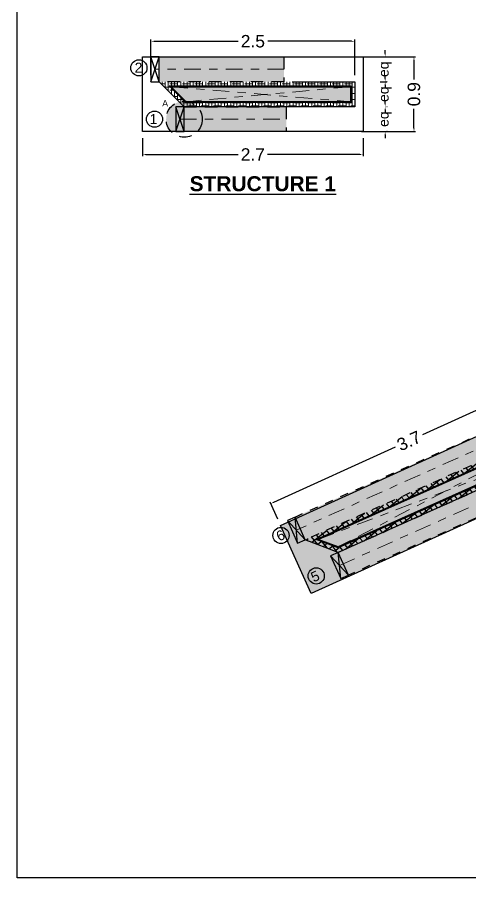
# Model space of a CAD drawing. Header units: metres. Extents: x 6 to 601, y -20 to 118.
# Drawn here: x 46.44 to 51.89, y 3.16 to 13.53 of the extents above; entities that cross this region are included whole.
import ezdxf

# ---------------------------------------------------------------- set-up
doc = ezdxf.new("R2010")
doc.units = ezdxf.units.M
doc.header["$MEASUREMENT"] = 0
for name, pattern in [('DASHDOT', [1, 0.5, -0.25, 0, -0.25]), ('DASHED', [0.75, 0.5, -0.25]), ('HIDDEN', [0.375, 0.25, -0.125])]:
    doc.linetypes.add(name, pattern=pattern)
for name, color, linetype in [('HATCH', 8, 'Continuous'), ('PEDESTAL', 240, 'HIDDEN'), ('ProfileEdges', 7, 'Continuous')]:
    doc.layers.add(name, color=color, linetype=linetype)
doc.styles.add('AR', font='arial.ttf')
doc.styles.add('PDF Arial', font='arial.ttf')
doc.styles.get("Standard").update_dxf_attribs({"font": 'arial.ttf'})
doc.dimstyles.get("Standard").update_dxf_attribs({"dimtxt": 0.18, "dimasz": 0.18, "dimexe": 0.18, "dimexo": 0.0625, "dimgap": 0.09, "dimtad": 0, "dimdec": 4, "dimzin": 0, "dimdsep": 46, "dimtxsty": 'Standard', "dimcen": 0.09, "dimadec": 0, "dimazin": 0, "dimtfac": 1, "dimtdec": 4, "dimtofl": 0, "dimtmove": 0, "dimatfit": 3, "dimfxl": 1, "dimtolj": 1, "dimtzin": 0, "dimarcsym": 0})

# ---------------------------------------------------------------- blocks, each defined once
blk = doc.blocks.new('*D88')
at = {"color": 0, "lineweight": -2, "transparency": 16777216}
for p, q in [((50.86053656806713, 13.09715656823327), (50.86053656806713, 13.13715656823327)), ((50.79903568892067, 13.05715656823327), (50.88053656806714, 13.05715656823327)), ((50.79903460405902, 12.75715667002829), (50.88053656806714, 12.75715667002829)), ((50.86053656806713, 12.71715667002829), (50.86053656806713, 12.67715667002829))]:
    blk.add_line(p, q, dxfattribs=at)
at = {"color": 0, "transparency": 16777216}
for points in [[(50.85386990140046, 13.09715656823327), (50.8672032347338, 13.09715656823327), (50.86053656806713, 13.05715656823327)], [(50.85386990140046, 12.71715667002829), (50.8672032347338, 12.71715667002829), (50.86053656806713, 12.75715667002829)]]:
    blk.add_solid(points, dxfattribs=at)
at = {"layer": 'Defpoints', "color": 0, "transparency": 16777216}
for p in [(50.29903568892067, 13.05715656823327), (50.29903460405902, 12.75715667002829), (50.86053656806713, 12.75715667002829)]:
    blk.add_point(p, dxfattribs=at)
at = {"color": 0, "transparency": 16777216, "insert": (50.86053656806712, 12.90715661913077), "char_height": 0.12, "attachment_point": 5, "rotation": 90}
blk.add_mtext('\\A1;eq', dxfattribs=at)
blk = doc.blocks.new('*D89')
at = {"color": 0, "lineweight": -2, "transparency": 16777216}
for p, q in [((50.86053656806713, 12.79715635697475), (50.86053656806713, 12.83715635697475)), ((50.88560444545899, 12.75715635697475), (50.88053656806714, 12.75715635697475)), ((50.88560444545899, 12.45715656823291), (50.88053656806714, 12.45715656823291)), ((50.86053656806713, 12.41715656823291), (50.86053656806713, 12.37715656823291))]:
    blk.add_line(p, q, dxfattribs=at)
at = {"color": 0, "transparency": 16777216}
for points in [[(50.85386990140046, 12.79715635697475), (50.8672032347338, 12.79715635697475), (50.86053656806713, 12.75715635697475)], [(50.85386990140046, 12.41715656823291), (50.8672032347338, 12.41715656823291), (50.86053656806713, 12.45715656823291)]]:
    blk.add_solid(points, dxfattribs=at)
at = {"layer": 'Defpoints', "color": 0, "transparency": 16777216}
for p in [(50.38560444545899, 12.75715635697475), (50.38560444545899, 12.45715656823291), (50.86053656806713, 12.45715656823291)]:
    blk.add_point(p, dxfattribs=at)
at = {"color": 0, "transparency": 16777216, "insert": (50.86053656806712, 12.60715646260383), "char_height": 0.12, "attachment_point": 5, "rotation": 90}
blk.add_mtext('\\A1;eq', dxfattribs=at)
blk = doc.blocks.new('*D90')
at = {"color": 0, "lineweight": -2, "transparency": 16777216}
for p, q in [((50.86053656806713, 12.49715656823291), (50.86053656806713, 12.53715656823291)), ((50.88560444545899, 12.45715656823291), (50.88053656806714, 12.45715656823291)), ((50.88560444545899, 12.15715656823182), (50.88053656806714, 12.15715656823182)), ((50.86053656806713, 12.11715656823182), (50.86053656806713, 12.07715656823182))]:
    blk.add_line(p, q, dxfattribs=at)
at = {"color": 0, "transparency": 16777216}
for points in [[(50.85386990140046, 12.49715656823291), (50.8672032347338, 12.49715656823291), (50.86053656806713, 12.45715656823291)], [(50.85386990140046, 12.11715656823182), (50.8672032347338, 12.11715656823182), (50.86053656806713, 12.15715656823182)]]:
    blk.add_solid(points, dxfattribs=at)
at = {"layer": 'Defpoints', "color": 0, "transparency": 16777216}
for p in [(50.38560444545899, 12.45715656823291), (50.38560444545899, 12.15715656823182), (50.86053656806713, 12.15715656823182)]:
    blk.add_point(p, dxfattribs=at)
at = {"color": 0, "transparency": 16777216, "insert": (50.86053656806712, 12.30715656823145), "char_height": 0.12, "attachment_point": 5, "rotation": 90}
blk.add_mtext('\\A1;eq', dxfattribs=at)
blk = doc.blocks.new('*D91')
at = {"color": 0, "lineweight": -2, "transparency": 16777216}
for p, q in [((50.57509665962094, 13.05715656823327), (51.22714440435978, 13.05715656823327)), ((51.20714440435978, 13.01715656823328), (51.20714440435978, 12.78385506755042)), ((51.20714440435978, 12.19715656823182), (51.20714440435978, 12.43045806891467)), ((50.57509665962094, 12.15715656823182), (51.22714440435978, 12.15715656823182))]:
    blk.add_line(p, q, dxfattribs=at)
at = {"color": 0, "transparency": 16777216}
for points in [[(51.20047773769311, 13.01715656823328), (51.21381107102645, 13.01715656823328), (51.20714440435978, 13.05715656823327)], [(51.20047773769311, 12.19715656823182), (51.21381107102645, 12.19715656823182), (51.20714440435978, 12.15715656823182)]]:
    blk.add_solid(points, dxfattribs=at)
at = {"layer": 'Defpoints', "color": 0, "transparency": 16777216}
for p in [(50.49509665962094, 13.05715656823327), (50.49509665962094, 12.15715656823182), (51.20714440435978, 12.15715656823182)]:
    blk.add_point(p, dxfattribs=at)
at = {"color": 0, "transparency": 16777216, "insert": (51.20714440435977, 12.60715656823253), "char_height": 0.15, "attachment_point": 5, "rotation": 90}
blk.add_mtext('\\A1;0.9', dxfattribs=at)
blk = doc.blocks.new('*D92')
at = {"color": 0, "lineweight": -2, "transparency": 16777216}
for p, q in [((48.0436375069587, 12.83715667002282), (48.0436375069587, 13.26352430383828)), ((48.0836375069587, 13.24352430383829), (49.09098031657857, 13.24352430383829)), ((50.45509665962273, 13.24352430383829), (49.44775385000286, 13.24352430383829)), ((50.49509665962273, 12.83715667002282), (50.49509665962273, 13.26352430383828))]:
    blk.add_line(p, q, dxfattribs=at)
at = {"color": 0, "transparency": 16777216}
for points in [[(48.0836375069587, 13.25019097050495), (48.0836375069587, 13.23685763717162), (48.0436375069587, 13.24352430383829)], [(50.45509665962273, 13.25019097050495), (50.45509665962273, 13.23685763717162), (50.49509665962273, 13.24352430383829)]]:
    blk.add_solid(points, dxfattribs=at)
at = {"layer": 'Defpoints', "color": 0, "transparency": 16777216}
for p in [(48.0436375069587, 13.24352430383829), (48.0436375069587, 12.75715667002282), (50.49509665962273, 12.75715667002282)]:
    blk.add_point(p, dxfattribs=at)
at = {"color": 0, "transparency": 16777216, "insert": (49.26936708329072, 13.24352430383829), "char_height": 0.15, "attachment_point": 5}
blk.add_mtext('\\A1;2.5', dxfattribs=at)
blk = doc.blocks.new('final block')
at = {"true_color": 0xc7c8ca, "transparency": 33554559}
h = blk.add_hatch(color=9, dxfattribs=at)
h.dxf.hatch_style = 1
h.paths.add_polyline_path([(-198.6550214403696, -24.50024514678785), (-198.6166045731879, -24.3552480974522), (-201.110462761238, -23.69450210834806), (-201.1488796284196, -23.83949915768299)])
h.paths.add_polyline_path([(-198.6934383075513, -24.64524219612395), (-198.6550214403696, -24.50024514678785), (-201.1488796284196, -23.83949915768299), (-201.1872964956019, -23.98449620702013)])
at = {"transparency": 33554559}
h = blk.add_hatch(dxfattribs=at)
h.set_pattern_fill('ANSI37', color=256, scale=0.02, angle=45)
h.set_pattern_definition([(90, (92.28315833770466, -12.71066133476779), (-0.0635, 0), []), (180, (92.28315833770466, -12.71066133476779), (0, -0.0635), [])])
edge = h.paths.add_edge_path()
edge.add_line((-201.0834185072854, -24.06374457702259), (-200.9413157378021, -24.30829458993139))
edge.add_arc((-200.9667424192921, -24.32293204240523), 0.02933890159238266, 255.3925702565072, 389.92786971469445, ccw=False)
edge.add_line((-200.9741415389544, -24.35132260729733), (-201.1872964956001, -23.98449620702013))
edge.add_line((-201.1872964956019, -23.98449620702013), (-199.0810031126566, -24.54255717108208))
edge.add_line((-199.0810031126566, -24.54255717108208), (-197.9461592200096, -24.84323316432528))
edge.add_line((-197.9461592200096, -24.84323316432528), (-198.0229929804445, -25.13322736139526))
edge.add_line((-198.0229929804445, -25.13322736139708), (-200.2626298972154, -24.53983712096669))
edge.add_arc((-200.4528389294392, -24.64461694194324), 0.2171595883752243, 388.8489049161693, 412.2305067767601)
edge.add_line((-200.3198316666894, -24.47295636149647), (-198.0606614691351, -25.07152193105867))
edge.add_line((-198.0606614691351, -25.07152193105867), (-198.0094389600072, -24.87819245814535))
edge.add_line((-198.0094389600072, -24.87819245814535), (-201.0834185072854, -24.06374457702259))
edge = h.paths.add_edge_path(flags=16)
edge.add_line((-200.4144220622584, -24.49961989261283), (-200.9741415389562, -24.35132260729733))
edge.add_arc((-200.966742419294, -24.32293204240341), 0.02933890159308217, 255.3925702600451, 389.9278697071691)
edge.add_line((-200.9413157378003, -24.30829458993139), (-200.3815962611043, -24.45659187524689))
edge.add_line((-200.3815962611043, -24.45659187524689), (-200.3198316666931, -24.47295636149647))
edge.add_arc((-200.452838929441, -24.6446169419487), 0.2171595883799286, 388.8489049168789, 412.230506777321, ccw=False)
edge.add_line((-200.2626298972136, -24.53983712096488), (-200.4144220622547, -24.49961989261101))
at = {"true_color": 0xc7c8ca, "transparency": 33554559}
h = blk.add_hatch(color=9, dxfattribs=at)
h.dxf.hatch_style = 1
edge = h.paths.add_edge_path()
edge.add_line((-200.8223493739097, -24.39153983564938), (-198.7702720419129, -24.93523629479205))
edge.add_line((-198.7702720419147, -24.93523629479387), (-198.8086889090973, -25.08023334412974))
edge.add_line((-198.8086889090955, -25.08023334412974), (-200.8026417424699, -24.55193693039291))
edge.add_arc((-201.012558406137, -24.4963196566332), 0.2171595883800705, 345.1604870922961, 388.8489049166616)
edge = h.paths.add_edge_path()
edge.add_line((-200.8026417424699, -24.55193693039291), (-198.8086889090955, -25.08023334412974))
edge.add_line((-198.8086889090955, -25.08023334412974), (-198.8471057762763, -25.22523039346379))
edge.add_line((-198.8471057762781, -25.22523039346743), (-200.8991831082749, -24.68153393432476))
edge.add_arc((-201.012558406137, -24.4963196566332), 0.2171595883800703, 301.4720692680951, 345.1604870923194)
edge = h.paths.add_edge_path()
edge.add_line((-200.9741415389544, -24.35132260729733), (-200.8223493739115, -24.3915398356512))
edge.add_arc((-201.012558406137, -24.4963196566332), 0.2171595883800727, 345.160487092296, 388.84890491666164, ccw=False)
edge.add_line((-200.8026417424699, -24.55193693039291), (-201.0125584061352, -24.4963196566332))
edge.add_line((-201.012558406137, -24.4963196566332), (-200.9741415389544, -24.35132260729733))
edge = h.paths.add_edge_path()
edge.add_line((-201.012558406137, -24.4963196566332), (-200.8026417424717, -24.55193693039291))
edge.add_arc((-201.012558406137, -24.4963196566332), 0.2171595883800705, 301.4720692680951, 345.16048709231944, ccw=False)
edge.add_line((-200.8991831082749, -24.68153393432112), (-201.0509752733178, -24.64131670596726))
edge.add_line((-201.0509752733196, -24.64131670596907), (-201.0125584061389, -24.49631965663502))
h = blk.add_hatch(color=9, dxfattribs=at)
h.dxf.hatch_style = 1
h.paths.add_polyline_path([(-197.4273768022742, -26.37877916014434), (-197.3891578384973, -26.23372982092405), (-199.3028997231245, -25.7294791145124), (-199.3411186869017, -25.87452845373292)])
h.paths.add_polyline_path([(-197.4655957660507, -26.52382849936293), (-197.4273768022742, -26.37877916014434), (-199.3411186869017, -25.87452845373292), (-199.3793376506783, -26.01957779295117)])
at = {"transparency": 33554559}
h = blk.add_hatch(dxfattribs=at)
h.set_pattern_fill('ANSI37', color=256, scale=0.02, angle=45)
h.set_pattern_definition([(90, (85.59114527456404, -12.71066133476779), (-0.0635, 0), []), (180, (85.59114527456404, -12.71066133476779), (0, -0.0635), [])])
edge = h.paths.add_edge_path()
edge.add_line((-199.2753516142111, -26.09868433392148), (-199.1329152562303, -26.34304020111813))
edge.add_arc((-199.1583219393106, -26.35771233802916), 0.02933890159239311, 255.4707579434909, 390.0060573966689, ccw=False)
edge.add_line((-199.1656823094054, -26.3861129735651), (-199.3793376506783, -26.01957779295117))
edge.add_line((-199.3793376506783, -26.01957779295117), (-197.2722846809957, -26.57476392172975))
edge.add_line((-197.2722846809957, -26.57476392172975), (-196.4320661242164, -26.79615250225834))
edge.add_line((-196.4320661242164, -26.79615250225834), (-196.5085040777049, -27.08625127913183))
edge.add_line((-196.5085040777049, -27.08625127913183), (-198.453914077194, -26.57365636004579))
edge.add_arc((-198.6439799464024, -26.67869564882676), 0.2171595883803089, 388.927092603877, 412.3086944643191)
edge.add_line((-198.5112070610448, -26.50685372222142), (-196.543046566223, -27.02544315573687))
edge.add_line((-196.5430465662248, -27.02544315573869), (-196.4920879284036, -26.83204396295332))
edge.add_line((-196.4920879284036, -26.83204396295514), (-199.2753516142129, -26.0986843339233))
edge = h.paths.add_edge_path(flags=17)
edge.add_line((-198.6057609826257, -26.53364630960823), (-199.1656823094054, -26.3861129735651))
edge.add_arc((-199.1583219393142, -26.35771233802916), 0.02933890159308217, 255.4707579470432, 390.0060573941673)
edge.add_line((-199.1329152562321, -26.34304020111813), (-198.5729939294524, -26.49057353716125))
edge.add_line((-198.5729939294506, -26.49057353716125), (-198.5112070610448, -26.50685372222142))
edge.add_arc((-198.6439799464024, -26.67869564882676), 0.2171595883799286, 388.927092603877, 412.3086944643191, ccw=False)
edge.add_line((-198.453914077194, -26.57365636004579), (-198.6057609826257, -26.53364630960823))
at = {"true_color": 0xc7c8ca, "transparency": 33554559}
h = blk.add_hatch(color=9, dxfattribs=at)
h.dxf.hatch_style = 1
h.paths.add_polyline_path([(-199.0138354039755, -26.42612302400266), (-197.448069638076, -26.83868571067978), (-197.4862886018527, -26.98373504990013), (-198.9939089078507, -26.58649307573251, 0.1929697790905815)])
h.paths.add_polyline_path([(-198.9939089078507, -26.58649307573251), (-197.4862886018527, -26.98373504990013), (-197.5245075656294, -27.12878438912048), (-199.090273331527, -26.71622170244336, 0.1929697790899445)])
h.paths.add_polyline_path([(-199.1656823094054, -26.3861129735651), (-199.0138354039755, -26.42612302400266, -0.1929697790905825), (-198.9939089078507, -26.58649307573251), (-199.2039012731821, -26.53116231278545)])
h.paths.add_polyline_path([(-199.2039012731821, -26.53116231278545), (-198.9939089078507, -26.58649307573251, -0.192969779089945), (-199.090273331527, -26.71622170244336), (-199.2421202369587, -26.67621165200399)])
h = blk.add_hatch(color=9, dxfattribs=at)
h.dxf.hatch_style = 1
h.paths.add_polyline_path([(-197.5518242932212, -27.7467423854705), (-196.1008409531787, -28.12743906489959), (-196.1389082304468, -28.2725282871088), (-197.5898915704893, -27.89183160768152)])
h.paths.add_polyline_path([(-197.5898915704893, -27.89183160768152), (-196.1389082304468, -28.2725282871088), (-196.1769755077148, -28.41761750931801), (-197.6279588477573, -28.03692082989073)])
h.paths.add_polyline_path([(-197.2620317114815, -28.44308366444784), (-196.2274049565713, -28.71454024094601), (-196.2654722338411, -28.85962946315522), (-197.2419375410827, -28.60343279308654, 0.1929697790905937)])
h.paths.add_polyline_path([(-197.2419375410827, -28.60343279308654), (-196.2654722338411, -28.85962946315522), (-196.3035395111074, -29.00471868536806), (-197.3381662660177, -28.73326210886989, 0.1929697790899565)])
h.paths.add_polyline_path([(-197.4139203689701, -28.40323240912767), (-197.2620317114815, -28.44308366444784, -0.1929697790905946), (-197.2419375410827, -28.60343279308654), (-197.45198764624, -28.54832163133869)])
h.paths.add_polyline_path([(-197.45198764624, -28.54832163133869), (-197.2419375410827, -28.60343279308654, -0.1929697790899551), (-197.3381662660177, -28.73326210886989), (-197.4900549235062, -28.6934108535479)])
at = {"transparency": 33554559}
h = blk.add_hatch(dxfattribs=at)
h.set_pattern_fill('ANSI37', color=256, scale=0.02, angle=45)
h.set_pattern_definition([(90, (80.9272273895258, -12.71066133476779), (-0.0635, 0), []), (180, (80.9272273895258, -12.71066133476779), (0, -0.0635), [])])
edge = h.paths.add_edge_path()
edge.add_line((-197.5238901532284, -28.11591859836517), (-197.3934200091426, -28.33920893753384))
edge.add_arc((-197.45198764624, -28.54832163133869), 0.2171595883793587, 434.3536673749844, 451.0612817928861)
edge.add_line((-197.4560098332277, -28.33119929523127), (-197.6279588477555, -28.03692082989255))
edge.add_line((-197.6279588477573, -28.03692082989073), (-196.0804018031413, -28.4429556973173))
edge.add_line((-196.0804018031395, -28.4429556973173), (-195.3534829584696, -28.63367838174781))
edge.add_line((-195.3534829584678, -28.63367838174781), (-195.4296175388372, -28.92385692462994))
edge.add_line((-195.4296175388372, -28.92385692463176), (-197.2620317114779, -28.44308366444966))
edge.add_arc((-197.45198764624, -28.54832163133869), 0.2171595883803089, 388.987001882503, 412.3686037429452)
edge.add_line((-197.3193945137828, -28.37634096948568), (-195.4570719746916, -28.86496133271976))
edge.add_line((-195.4570719746916, -28.86496133271976), (-195.4063155856256, -28.67150896259409))
edge.add_line((-195.4063155856275, -28.67150896259409), (-197.5238901532302, -28.11591859836517))
edge = h.paths.add_edge_path(flags=17)
edge.add_line((-197.4139203689701, -28.40323240912767), (-197.4560098332277, -28.33119929523127))
edge.add_arc((-197.45198764624, -28.54832163133869), 0.2171595883791508, 434.3536673749844, 451.0612817928861, ccw=False)
edge.add_line((-197.3934200091444, -28.33920893753384), (-197.3811983712021, -28.360125398538))
edge.add_line((-197.3811983712003, -28.360125398538), (-197.3193945137809, -28.37634096948568))
edge.add_arc((-197.45198764624, -28.54832163133869), 0.2171595883799286, 388.9870018825031, 412.3686037429452, ccw=False)
edge.add_line((-197.2620317114815, -28.44308366444784), (-197.413920368972, -28.40323240912767))
for p, q in [((-201.2839611951586, -23.95888496223233), (-201.1104627612385, -23.69450210835021)), ((-201.1872964956019, -23.98449620702013), (-201.2071274607952, -23.66889086356241)), ((-201.1476399728745, -24.61570546118128), (-200.9741415389562, -24.35132260729915)), ((-201.0509752733196, -24.64131670596907), (-201.0708062385129, -24.32571136251136)), ((-199.3793376506783, -26.01957779295117), (-199.3995992826058, -25.70399980532966)), ((-199.4760372101591, -25.99409848376672), (-199.3028997231249, -25.72947911451411)), ((-199.3388197964396, -26.65073234281954), (-199.1656823094054, -26.38611297356692)), ((-199.2421202369587, -26.67621165200399), (-199.262381868888, -26.36063366438248)), ((-197.7246849958974, -28.01154264504476), (-197.551824293223, -27.74674238547232)), ((-197.6279588477573, -28.03692082989073), (-197.6485504413613, -27.72136420062634)), ((-197.5867810716463, -28.66803266870375), (-197.413920368972, -28.40323240912949)), ((-197.4900549235062, -28.6934108535479), (-197.510646517112, -28.37785422428533))]:
    blk.add_line(p, q)
at = {"color": 252, "linetype": 'DASHDOT', "lineweight": 20, "ltscale": 0.4, "true_color": 0x939598}
for p, q in [((-198.6550214403687, -24.50024514678807), (-201.1972119781967, -23.82669353528945)), ((-201.0626430253415, -24.07959405187466), (-198.0677668146127, -25.05929433662459)), ((-198.0216665557455, -24.88529780854333), (-200.9347505775695, -24.29968898645711)), ((-201.0608907559163, -24.4835140342384), (-198.8086889090955, -25.08023334412974)), ((-197.427376802274, -26.3787791601444), (-199.3894684666429, -25.86178879914041)), ((-199.2545545229095, -26.11450544312538), (-196.5501685912532, -27.0132252688727)), ((-196.5043058165684, -26.83916599290569), (-199.126361845596, -26.33442564662982)), ((-199.2522510529216, -26.51842265819323), (-197.4862886018527, -26.98373504990013)), ((-196.1389082304468, -28.2725282871088), (-197.6382546445584, -27.87914251525763)), ((-197.5030765305219, -28.13171795319067), (-195.4647825787597, -28.85259982388015)), ((-195.4191018279544, -28.67849268830469), (-197.3746539716485, -28.35150399642043)), ((-197.500350720311, -28.53563253891662), (-196.2654722338411, -28.85962946315522))]:
    blk.add_line(p, q, dxfattribs=at)
at = {"lineweight": 30}
for points in [[(-201.2839611951586, -23.95888496223233), (-201.1872964956019, -23.98449620702013), (-201.1104627612385, -23.69450210835021), (-201.2071274607952, -23.66889086356241), (-201.2839611951586, -23.95888496223233)], [(-201.1476399728745, -24.61570546118128), (-201.0509752733196, -24.64131670596907), (-200.9741415389562, -24.35132260729915), (-201.0708062385129, -24.32571136251136), (-201.1476399728745, -24.61570546118128)], [(-199.4760372101591, -25.99409848376672), (-199.3793376506783, -26.01957779295117), (-199.3028997231249, -25.72947911451411), (-199.3995992826058, -25.70399980532966), (-199.4760372101591, -25.99409848376672)], [(-199.3388197964396, -26.65073234281954), (-199.2421202369587, -26.67621165200399), (-199.1656823094054, -26.38611297356692), (-199.262381868888, -26.36063366438248), (-199.3388197964396, -26.65073234281954)], [(-197.7246849958974, -28.01154264504476), (-197.6279588477573, -28.03692082989073), (-197.551824293223, -27.74674238547232), (-197.6485504413613, -27.72136420062634), (-197.7246849958974, -28.01154264504476)], [(-197.5867810716463, -28.66803266870375), (-197.4900549235062, -28.6934108535479), (-197.413920368972, -28.40323240912949), (-197.510646517112, -28.37785422428533), (-197.5867810716463, -28.66803266870375)]]:
    blk.add_lwpolyline(points, dxfattribs=at)
at = {"linetype": 'DASHED', "ltscale": 0.1}
for points in [[(-201.1104627612367, -23.69450210834839), (-198.6166045731879, -24.3552480974522), (-198.6934383075513, -24.64524219612395), (-201.1872964956019, -23.98449620702013)], [(-200.9741415389544, -24.35132260729733), (-198.7702720419147, -24.93523629479569), (-198.8471057762781, -25.22523039346743), (-201.0509752733196, -24.64131670596907)], [(-199.3028997231249, -25.72947911451229), (-197.3891578384973, -26.23372982092405), (-197.4655957660507, -26.52382849936293), (-199.3793376506783, -26.01957779295117)], [(-199.1656823094036, -26.3861129735651), (-197.4480696380779, -26.8386857106816), (-197.5245075656294, -27.12878438912048), (-199.2421202369569, -26.67621165200399)], [(-197.5518242932212, -27.7467423854705), (-196.1008409531787, -28.12743906489959), (-196.1769755077148, -28.41761750931801), (-197.6279588477573, -28.03692082989073)], [(-197.4139203689701, -28.40323240912767), (-196.2274049565731, -28.71454024094601), (-196.3035395111074, -29.00471868536806), (-197.4900549235062, -28.6934108535479)]]:
    blk.add_lwpolyline(points, dxfattribs=at)
for points in [[(-198.6934383493754, -24.6452423539813), (-197.9461592200096, -24.84323316432528), (-198.0229929804445, -25.13322736139708), (-200.9741415389544, -24.35132260729733), (-201.1872964956019, -23.98449620702013)], [(-197.4655957919749, -26.52382859775571), (-196.4320661242164, -26.79615250225834), (-196.5085040777049, -27.08625127913183), (-199.1656823094036, -26.3861129735651), (-199.3793376506783, -26.01957779295117)], [(-196.0804018031395, -28.4429556973173), (-195.3534829584678, -28.63367838174781), (-195.4296175388372, -28.92385692463176), (-197.4139203689701, -28.40323240912767), (-197.6279588477573, -28.03692082989073)]]:
    blk.add_lwpolyline(points)
for points in [[(-201.0834185072854, -24.06374457702259), (-198.0094389600072, -24.87819245814535), (-198.0606614691351, -25.07152193105867), (-200.9413157378003, -24.30829458993139)], [(-201.0626430253415, -24.07959405187466), (-198.0216665557455, -24.88529780854333), (-198.0677668146127, -25.05929433662459), (-200.9347505775695, -24.29968898645711)], [(-199.2753516142111, -26.09868433392148), (-196.4920879284036, -26.83204396295514), (-196.5430465662248, -27.02544315573869), (-199.1329152562321, -26.34304020111813)], [(-199.2545545229095, -26.11450544312538), (-196.5043058165684, -26.83916599290569), (-196.5501685912532, -27.0132252688727), (-199.126361845596, -26.33442564662982)], [(-197.5238901532284, -28.11591859836517), (-195.4069697402592, -28.6713373310613), (-195.4577261293234, -28.86478970118515), (-197.3811983712003, -28.360125398538)], [(-197.5030765305219, -28.13171795319067), (-195.4191018279544, -28.67849268830469), (-195.4647825787597, -28.85259982388015), (-197.3746539716485, -28.35150399642043)]]:
    blk.add_lwpolyline(points, close=True)
for centre, radius in [((-201.3812651287953, -23.76057407108055), 0.0974257879728335), ((-201.3573917453032, -24.405296710529), 0.0974257879728335), ((-199.5736116746139, -25.79592056133879), 0.09742578797283351), ((-199.5488585041094, -26.4406100220931), 0.09742578797283351), ((-197.8224666246151, -27.81346685617791), 0.0974257879728335), ((-197.7970393713331, -28.45813008224832), 0.0974257879728335)]:
    blk.add_circle(centre, radius)
at = {"color": 1, "linetype": 'DASHED', "lineweight": 25, "ltscale": 0.3}
blk.add_circle((-197.45198764624, -28.54832163133869), 0.2171595883800914, dxfattribs=at)
at = {"layer": 'HATCH', "color": 10, "insert": (-197.6006340378281, -28.35019963984996), "char_height": 0.07499999999999998, "width": 0.9936109016357974, "attachment_point": 9, "rotation": 345.2985840579371, "style": 'PDF Arial'}
blk.add_mtext('A', dxfattribs=at)
at = {"layer": 'ProfileEdges', "char_height": 0.12, "attachment_point": 3, "style": 'AR'}
for s, width, gutter_width, insert, rotation in [('6', 2.826833377745671, 0.9999999999999999, (-201.3242785047369, -23.71079372319582), 345.1604870923129), ('5', 2.826833377745671, 0.9999999999999999, (-201.3099670570555, -24.35461561719239), 345.1604870923129), ('4', 2.826833377745672, 1, (-199.516693035479, -25.74606249402677), 345.238674779311), ('3', 2.826833377745672, 1, (-199.5015030210689, -26.38986425869189), 345.238674779311), ('2', 2.826833377745671, 0.9999999999999999, (-197.7656001488886, -27.76354930119487), 345.2985840579371), ('1', 2.826833377745671, 0.9999999999999999, (-197.7497369746598, -28.40733483103395), 345.2985840579371)]:
    blk.add_mtext_dynamic_manual_height_columns(s, width=width, gutter_width=gutter_width, heights=[0], dxfattribs=dict(at, insert=insert, rotation=rotation))
blk = doc.blocks.new('*D80')
at = {"color": 0, "lineweight": -2, "transparency": 16777216}
for p, q in [((52.77415991385305, 9.1754959928168), (51.30823004045343, 8.51072481574748)), ((52.89622807341507, 9.003168080372967), (52.80232918295588, 9.210230590528775)), ((49.52082317950504, 7.700169969696859), (50.98675305290467, 8.364941146766178)), ((49.57003283033296, 7.494802116196123), (49.47613393987377, 7.701864626351933))]:
    blk.add_line(p, q, dxfattribs=at)
at = {"color": 0, "transparency": 16777216}
for points in [[(52.77140658543165, 9.181567535211306), (52.77691324227447, 9.16942445042229), (52.8105891682201, 9.192015963345252)], [(49.51806985108364, 7.706241512091365), (49.52357650792646, 7.69409842730235), (49.48439392513799, 7.683649999168409)]]:
    blk.add_solid(points, dxfattribs=at)
at = {"layer": 'Defpoints', "color": 0, "transparency": 16777216}
for p in [(52.8105891682201, 9.192015963345252), (52.92926801447197, 8.930309571638873), (49.60307277138986, 7.421943607462028)]:
    blk.add_point(p, dxfattribs=at)
at = {"color": 0, "transparency": 16777216, "insert": (51.14749154667905, 8.437832981256829), "char_height": 0.15, "attachment_point": 5, "rotation": 24.393383602297227}
blk.add_mtext('\\A1;3.7', dxfattribs=at)
blk = doc.blocks.new('*D83')
at = {"color": 0, "lineweight": -2, "transparency": 16777216}
for p, q in [((47.94363750695834, 12.07715656823181), (47.94363750695834, 11.86204056785094)), ((50.59509665962128, 12.07715656823545), (50.59509665962128, 11.86204056785094)), ((47.98363750695834, 11.88204056785094), (49.09154307237576, 11.88204056785094)), ((50.55509665962128, 11.88204056785094), (49.44719109420386, 11.88204056785094))]:
    blk.add_line(p, q, dxfattribs=at)
at = {"color": 0, "transparency": 16777216}
for points in [[(47.98363750695834, 11.8887072345176), (47.98363750695834, 11.87537390118427), (47.94363750695834, 11.88204056785094)], [(50.55509665962128, 11.8887072345176), (50.55509665962128, 11.87537390118427), (50.59509665962128, 11.88204056785094)]]:
    blk.add_solid(points, dxfattribs=at)
at = {"layer": 'Defpoints', "color": 0, "transparency": 16777216}
for p in [(47.94363750695834, 12.15715656823181), (50.59509665962128, 12.15715656823545), (50.59509665962128, 11.88204056785094)]:
    blk.add_point(p, dxfattribs=at)
at = {"color": 0, "transparency": 16777216, "insert": (49.26936708328981, 11.88204056785094), "char_height": 0.15, "attachment_point": 5}
blk.add_mtext('\\A1;2.7', dxfattribs=at)

msp = doc.modelspace()

# ---------------------------------------------------------------- hatches: boundary and pattern name
at = {"lineweight": 0, "true_color": 0xc7c8ca, "transparency": 33554559}
h = msp.add_hatch(color=9, dxfattribs=at)
h.dxf.hatch_style = 1
h.paths.add_polyline_path([(48.14363750695907, 13.05715656822781), (49.64373170893691, 13.05715656822781), (49.64373170893691, 12.90715656822636), (48.14363750695907, 12.90715656822636)])
h.paths.add_polyline_path([(48.14363750695907, 12.90715656822636), (49.64373170893691, 12.90715656822636), (49.64373170893691, 12.75715656822672), (48.14363750695907, 12.75715656822672)])
h.paths.add_polyline_path([(48.60066148580358, 12.45715656822745), (49.67030684520819, 12.45715656822745), (49.67030684520819, 12.30715656822599), (48.66079150109204, 12.30715656822599, 0.1929697790905937)])
h.paths.add_polyline_path([(48.66079150109204, 12.30715656822599), (49.67030684520819, 12.30715656822599), (49.67030684520819, 12.15715656822454), (48.60066148580358, 12.15715656822454, 0.1929697790899565)])
h.paths.add_polyline_path([(48.44363191271282, 12.45715656822745), (48.60066148580358, 12.45715656822745, -0.1929697790905946), (48.66079150109204, 12.30715656822599), (48.44363191271282, 12.30715656822599)])
h.paths.add_polyline_path([(48.44363191271282, 12.30715656822599), (48.66079150109204, 12.30715656822599, -0.1929697790899551), (48.60066148580358, 12.15715656822454), (48.44363191271282, 12.15715656822636)])
at = {"true_color": 0xf27172, "transparency": 33554495}
h = msp.add_hatch(color=11, dxfattribs=at)
h.dxf.hatch_style = 1
h.paths.add_polyline_path([(62.05266777854763, 13.05715661912677), (58.4997000382084, 13.05545252245633), (58.4997000382084, 12.15545252245306), (62.05266777854763, 12.1571566191235)])
h.paths.add_polyline_path([(54.77916692820895, 13.05715656822781), (54.77916692820895, 13.05767078266406), (54.27403958162956, 13.05715656822781)])
edge = h.paths.add_edge_path()
edge.add_arc((48.44363191271278, 12.30715656822598), 0.2171595883800568, 85.1178901009163, 223.6884178219695)
edge.add_line((48.2866023396154, 12.15715656823181), (48.60066148581024, 12.15715656823181))
edge.add_arc((48.44363191271282, 12.30715656822599), 0.2171595883800896, 316.3115821780278, 435.246582658368)
edge.add_line((48.49893369229552, 12.51715656822694), (50.44299911227267, 12.51715656822694))
edge.add_line((50.44299911227267, 12.51715656822694), (50.44299911227267, 12.6971566394825))
edge.add_line((50.44299911227267, 12.6971566394825), (48.28848915130607, 12.6971558276166))
edge.add_line((48.28848915130607, 12.6971558276166), (48.46211345732759, 12.52352828387769))
at = {"lineweight": 0, "true_color": 0x636466, "transparency": 33554559}
h = msp.add_hatch(dxfattribs=at)
h.set_pattern_fill('ANSI38', color=251, scale=0.3, angle=45)
h.set_pattern_definition([(90, (-10387.20981942355, -10908.3576970645), (-0.03750000000000001, 0), []), (180, (-10387.20981942355, -10908.3576970645), (-0.07500000000000001, -0.03749999999999999), [0.09375, -0.05624999999999999])])
edge = h.paths.add_edge_path()
edge.add_line((48.26434734630152, 12.70715581532772), (48.44721312616298, 12.52428662541593))
edge.add_arc((48.443631912711, 12.30715656822599), 0.2171595883793588, 449.0550833170474, 465.762697734949)
edge.add_line((48.38463969837017, 12.51614988264578), (48.14363750695907, 12.75715656822672))
edge.add_line((48.14363750695907, 12.75715656822672), (49.7435741056745, 12.75715656822672))
edge.add_line((49.7435741056745, 12.75715656822672), (50.49509665962273, 12.75715667002282))
edge.add_line((50.49509665962273, 12.75715667002282), (50.49509665962273, 12.45715656822745))
edge.add_line((50.49509665962273, 12.45715656822745), (48.60066148580358, 12.45715656822745))
edge.add_arc((48.44363191271282, 12.30715656822599), 0.2171595883803089, 403.688417824566, 427.0700196850082)
edge.add_line((48.52823857217322, 12.50715656822672), (50.45359440914785, 12.50715656822672))
edge.add_line((50.45359440914785, 12.50715656822672), (50.45359440914785, 12.70715664457225))
edge.add_line((50.45359440914785, 12.70715664457225), (48.26434734630152, 12.70715581532772))
edge = h.paths.add_edge_path(flags=17)
edge.add_line((48.44363191271282, 12.45715656822745), (48.38463969837017, 12.51614988264578))
edge.add_arc((48.443631912711, 12.30715656822599), 0.2171595883791508, 449.0550833170473, 465.76269773494903, ccw=False)
edge.add_line((48.44721312616298, 12.52428662541593), (48.46434286392127, 12.50715656822672))
edge.add_line((48.46434286392127, 12.50715656822672), (48.52823857217322, 12.50715656822672))
edge.add_arc((48.44363191271282, 12.30715656822599), 0.2171595883799286, 403.688417824566, 427.0700196850081, ccw=False)
edge.add_line((48.60066148580358, 12.45715656822745), (48.44363191271282, 12.45715656822745))
at = {"true_color": 0xf27172, "transparency": 33554495}
h = msp.add_hatch(color=11, dxfattribs=at)
h.dxf.hatch_style = 1
h.paths.add_polyline_path([(52.92926801447197, 8.930309571638873), (49.60307277138986, 7.421943607462026), (49.97081612502757, 6.600502906096381), (53.29701136810786, 8.108868870273227)])

# ---------------------------------------------------------------- linework, layer by layer
for p, q in [((48.0436375069587, 12.75715656822672), (48.14363750695907, 13.05715656822599)), ((48.14363750695907, 12.75715656822672), (48.0436375069587, 13.05715656822599)), ((48.34363191271245, 12.15715656822636), (48.44363191271282, 12.45715656822563)), ((48.44363191271282, 12.15715656822636), (48.34363191271245, 12.45715656822563))]:
    msp.add_line(p, q)
at = {"color": 252, "linetype": 'DASHDOT', "lineweight": 20, "ltscale": 0.4, "true_color": 0x939598}
for p, q in [((49.64373170893691, 12.90715656822636), (48.09363750695979, 12.90715656822636)), ((48.28848915130607, 12.6971558276166), (50.44299911227267, 12.51715656822694)), ((50.44299911227267, 12.6971566394825), (48.46848505416187, 12.51715656822694)), ((48.39363191271173, 12.30715656822599), (49.67030684520819, 12.30715656822599))]:
    msp.add_line(p, q, dxfattribs=at)
at = {"lineweight": 30}
for points in [[(48.0436375069587, 12.75715656822672), (48.14363750695907, 12.75715656822672), (48.14363750695907, 13.05715656822599), (48.0436375069587, 13.05715656822599), (48.0436375069587, 12.75715656822672)], [(48.34363191271245, 12.15715656822636), (48.44363191271282, 12.15715656822636), (48.44363191271282, 12.45715656822563), (48.34363191271245, 12.45715656822563), (48.34363191271245, 12.15715656822636)]]:
    msp.add_lwpolyline(points, dxfattribs=at)
at = {"linetype": 'DASHED', "ltscale": 0.3}
for points in [[(48.14363750695907, 13.05715656822781), (49.64373170893691, 13.05715656822781), (49.64373170893691, 12.75715656822672), (48.14363750695907, 12.75715656822672)], [(48.44363191271282, 12.45715656822745), (49.67030684520819, 12.45715656822563), (49.67030684520819, 12.15715656822454), (48.44363191271282, 12.15715656822636)]]:
    msp.add_lwpolyline(points, dxfattribs=at)
msp.add_lwpolyline([(49.7435741056745, 12.75715656822672), (50.49509665962273, 12.75715667002282), (50.49509665962273, 12.45715656822745), (48.44363191271282, 12.45715656822745), (48.14363750695907, 12.75715656822672)])
for points in [[(48.26434734630152, 12.70715581532772), (50.45291811360244, 12.70715664457225), (50.45291811360244, 12.50715656822672), (48.46434286392127, 12.50715656822672)], [(48.28848915130607, 12.6971558276166), (50.44299911227267, 12.6971566394825), (50.44299911227267, 12.51715656822694), (48.46848505416187, 12.51715656822694)]]:
    msp.add_lwpolyline(points, close=True)
for centre in [(47.89878906407853, 12.92393244671462), (48.08698769189527, 12.30682751500194)]:
    msp.add_circle(centre, 0.09742578797283351)
at = {"color": 1, "linetype": 'DASHED', "lineweight": 25, "ltscale": 0.3}
msp.add_circle((48.44363191271282, 12.30715656822599), 0.2171595883800914, dxfattribs=at)
at = {"layer": 'Defpoints', "color": 1, "lineweight": 30}
msp.add_lwpolyline([(46.43625124588857, 24.06295960971352), (77.49952582693209, 24.06295960971352), (77.49952582693209, 3.184333511961313), (46.43625124588857, 3.184333511961313)], close=True, dxfattribs=at)
at = {"layer": 'PEDESTAL', "linetype": 'Continuous', "ltscale": 0.5}
for points in [[(47.94363750695834, 13.05715656822781), (50.59509665962128, 13.05715656822781), (50.59509665962128, 12.15715656823181), (47.94363750695834, 12.15715656823181)], [(49.60307277138986, 7.421943607462026), (52.92926801447197, 8.930309571638873), (53.29701136810786, 8.108868870273227), (49.97081612502757, 6.600502906096381)]]:
    msp.add_lwpolyline(points, close=True, dxfattribs=at)

# ---------------------------------------------------------------- block references
at = {"rotation": 38.93183654651572}
msp.add_blockref('final block', (191.3298806330206, 152.3307323016381), dxfattribs=at)

# ---------------------------------------------------------------- texts
at = {"layer": 'HATCH', "color": 10, "insert": (48.24957221856153, 12.46106858318694), "char_height": 0.075, "width": 0.9936109016357975, "attachment_point": 9, "style": 'PDF Arial'}
msp.add_mtext('A', dxfattribs=at)
at = {"layer": 'ProfileEdges', "style": 'AR'}
for s, width, insert, char_height, attachment_point in [('2', 2.826833377745672, (47.94112564625743, 12.98664745421979), 0.12, 3), ('1', 2.826833377745672, (48.1198505654304, 12.36796429460469), 0.12, 3), ('{\\fArial|b1|i0|c0|p34;\\LSTRUCTURE 1}', 8.967783655600329, (48.50937693086257, 11.62070706661711), 0.18, 1)]:
    msp.add_mtext_dynamic_manual_height_columns(s, width=width, gutter_width=1, heights=[0], dxfattribs=dict(at, insert=insert, char_height=char_height, attachment_point=attachment_point))

# ---------------------------------------------------------------- dimensions: what is measured, and where the dimension line sits
for base, p1, p2, angle, picture, middle in [((48.0436375069587, 13.24352430383829), (50.49509665962273, 12.75715667002282), (48.0436375069587, 12.75715667002282), 180, '*D92', (49.26936708329072, 13.24352430383829)), ((51.20714440435978, 12.15715656823182), (50.49509665962091, 13.05715656823327), (50.49509665962091, 12.15715656823181), 90, '*D91', (51.20714440435977, 12.60715656823253))]:
    dim = msp.add_linear_dim(base=base, p1=p1, p2=p2, angle=angle, dimstyle='Standard', override={"dimtxt": 0.15, "dimasz": 0.04, "dimexe": 0.02, "dimexo": 0.08, "dimgap": 0.04, "dimdec": 1, "dimtdec": 1})
    dim.commit()
    dim.dimension.update_dxf_attribs({"geometry": picture, "text_midpoint": middle})
for base, p1, p2, picture, middle in [((50.86053656806713, 12.75715667002829), (50.29903568892064, 13.05715656823327), (50.29903460405899, 12.75715667002828), '*D88', (50.86053656806712, 12.90715661913077)), ((50.86053656806713, 12.45715656823291), (50.38560444545897, 12.75715635697475), (50.38560444545897, 12.4571565682329), '*D89', (50.86053656806712, 12.60715646260383)), ((50.86053656806713, 12.15715656823182), (50.38560444545897, 12.4571565682329), (50.38560444545897, 12.15715656823181), '*D90', (50.86053656806712, 12.30715656823145))]:
    dim = msp.add_linear_dim(base=base, p1=p1, p2=p2, angle=90, text='eq', dimstyle='Standard', override={"dimtxt": 0.12, "dimasz": 0.04, "dimexe": 0.02, "dimexo": 0.5, "dimgap": 0.04, "dimdec": 1, "dimtdec": 1})
    dim.commit()
    dim.dimension.update_dxf_attribs({"geometry": picture, "text_midpoint": middle, "dimtype": 160})
dim = msp.add_linear_dim(base=(50.59509665962128, 11.88204056785094), p1=(47.94363750695834, 12.15715656823181), p2=(50.59509665962128, 12.15715656823545), dimstyle='Standard', override={"dimtxt": 0.15, "dimasz": 0.04, "dimexe": 0.02, "dimexo": 0.08, "dimgap": 0.04, "dimdec": 1, "dimtdec": 1})
dim.commit()
dim.dimension.update_dxf_attribs({"geometry": '*D83', "text_midpoint": (49.26936708328981, 11.88204056785094)})
dim = msp.add_aligned_dim(p1=(49.60307277138986, 7.421943607462026), p2=(52.92926801447197, 8.930309571638873), distance=0.2873584938846409, dimstyle='Standard', override={"dimtxt": 0.15, "dimasz": 0.04, "dimexe": 0.02, "dimexo": 0.08, "dimgap": 0.04, "dimdec": 1, "dimtdec": 1})
dim.commit()
dim.dimension.update_dxf_attribs({"geometry": '*D80', "text_midpoint": (51.14749154667905, 8.437832981256829)})

doc.saveas('drawing.dxf')
